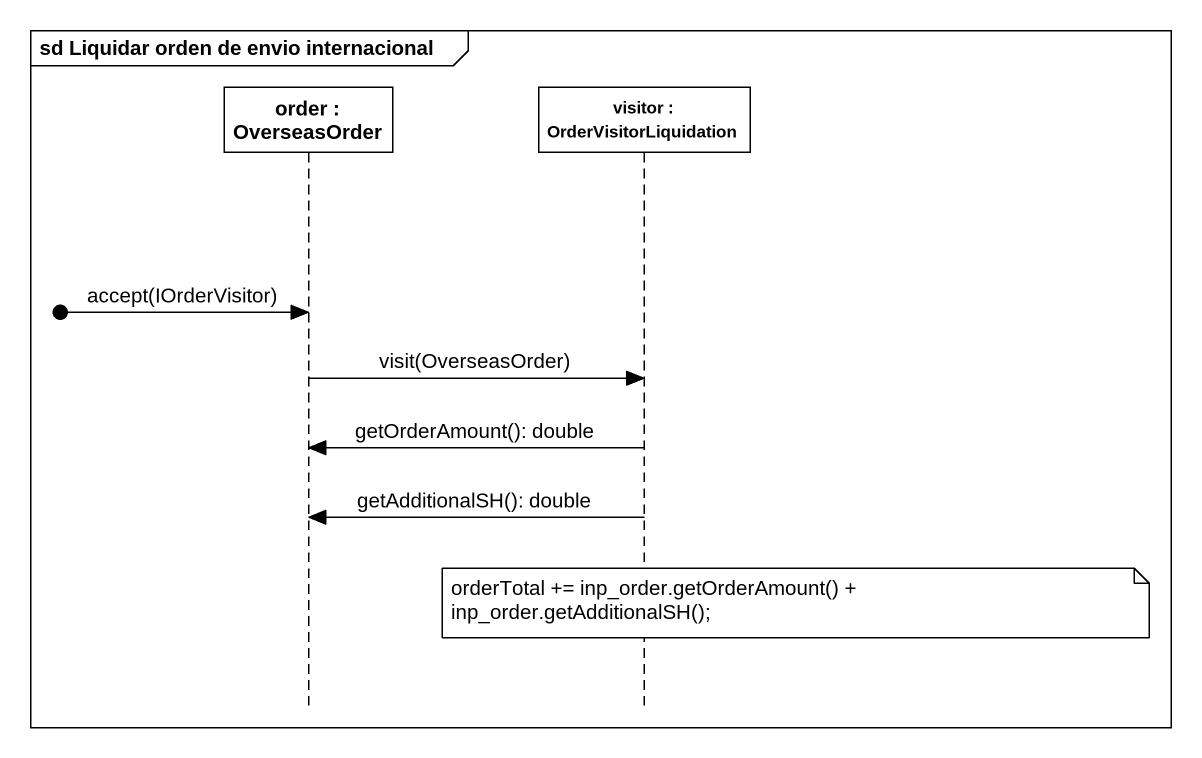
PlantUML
@startuml
mainframe sd Liquidar orden de envio internacional
hide footbox
participant "order : OverseasOrder" as order
participant "visitor : OrderVisitorLiquidation" as visitor

[o-> order : accept(IOrderVisitor)
order -> visitor : visit(OverseasOrder)
visitor -> order : getOrderAmount(): double
visitor -> order : getAdditionalSH(): double
note over visitor : orderTotal += inp_order.getOrderAmount() + inp_order.getAdditionalSH();
@enduml
